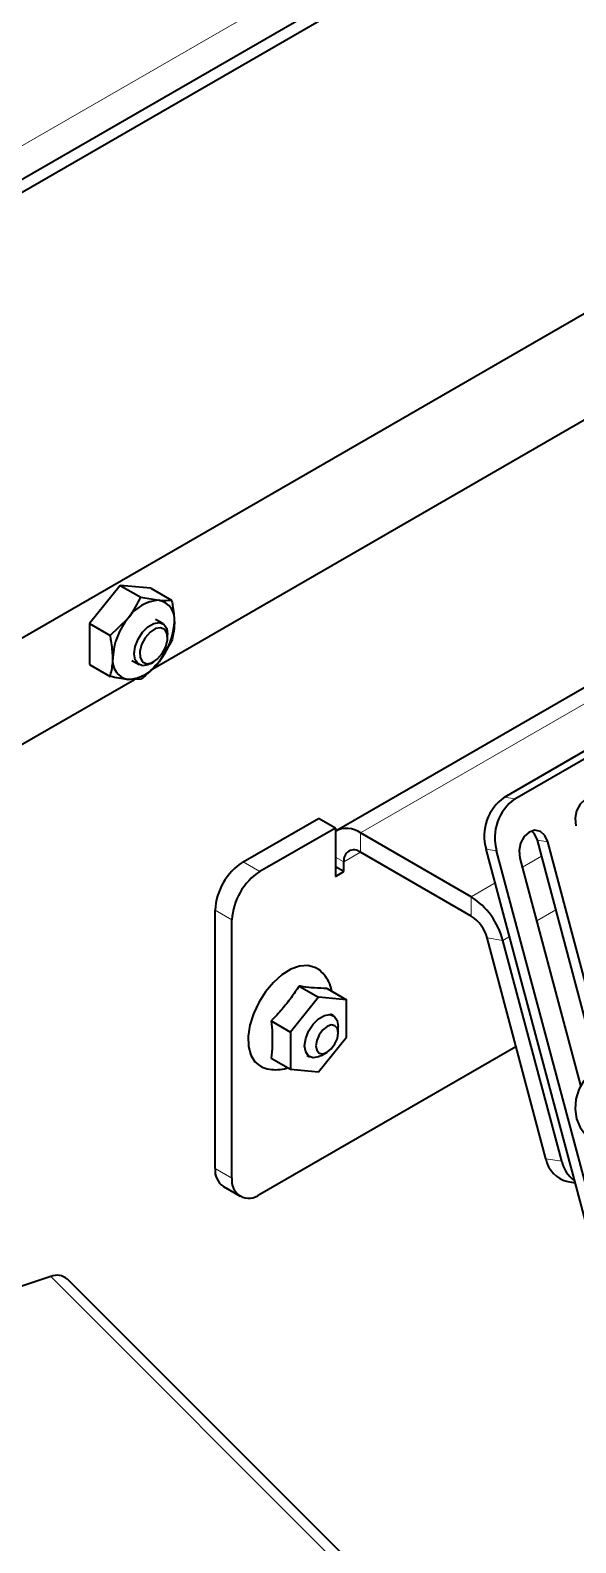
# Paper-space layout 'Blatt1' of a CAD drawing. Header units: millimetres. Extents: x 0 to 1189, y 0 to 841.
# Drawn here: x 821.81 to 835.61, y 634.1 to 672.38 of the extents above; entities that cross this region are included whole.
import ezdxf

# ---------------------------------------------------------------- set-up
doc = ezdxf.new("R2010")
doc.units = ezdxf.units.MM

psp = doc.layouts.new('Blatt1')

# ---------------------------------------------------------------- linework, layer by layer
at = {"color": 8, "linetype": 'Continuous', "lineweight": 18}
for p, q in [((811.074, 663.374), (860.75, 692.052)), ((845.379, 660.847), (830.166, 652.065)), ((833.806, 652.969), (834.072, 652.927)), ((830.166, 651.575), (830.166, 652.065)), ((834.638, 651.879), (834.904, 651.837)), ((829.742, 651.33), (829.53, 651.453)), ((830.166, 651.575), (829.742, 651.33)), ((833.607, 651.612), (833.341, 651.654)), ((834.745, 651.476), (834.259, 651.195)), ((827.196, 651.33), (827.621, 651.085)), ((833.569, 650.797), (832.966, 650.449)), ((832.966, 649.959), (832.966, 650.449)), ((826.913, 649.861), (826.489, 650.106)), ((835.107, 650.119), (834.621, 649.838)), ((833.365, 649.406), (833.763, 649.344)), ((833.931, 649.44), (833.763, 649.344)), ((834.854, 643.82), (835.253, 643.757)), ((826.489, 643.573), (826.913, 643.328)), ((832.281, 630.886), (822.328, 640.837))]:
    psp.add_line(p, q, dxfattribs=at)
at = {"color": 7, "linetype": 'Continuous', "lineweight": 35}
for p, q in [((860.996, 691.338), (811.074, 662.519)), ((861.279, 691.175), (811.074, 662.193)), ((786.75, 636.882), (861.279, 679.907)), ((824.853, 656.184), (852.228, 671.986)), ((847.951, 662.738), (829.566, 652.124)), ((824.085, 658.328), (823.307, 657.361)), ((824.085, 658.328), (824.61, 658.026)), ((824.863, 658.259), (824.085, 658.328)), ((824.61, 658.026), (825.068, 657.951)), ((824.863, 658.259), (825.387, 657.956)), ((823.307, 657.361), (823.832, 657.058)), ((823.307, 657.361), (823.307, 656.324)), ((823.832, 657.058), (824.29, 657.502)), ((825.163, 657.362), (824.979, 657.468)), ((825.387, 656.919), (825.068, 656.395)), ((825.287, 657.006), (825.287, 657.087)), ((824.379, 656.429), (824.563, 656.323)), ((824.863, 656.352), (824.934, 656.393)), ((823.307, 656.324), (823.832, 656.021)), ((795.721, 639.366), (824.447, 655.949)), ((824.61, 655.951), (824.29, 655.946)), ((833.806, 652.969), (836.17, 654.333)), ((834.072, 652.927), (836.436, 654.291)), ((827.196, 651.33), (829.105, 652.432)), ((829.53, 652.187), (827.621, 651.085)), ((829.53, 652.187), (829.105, 652.432)), ((829.53, 652.187), (829.53, 650.963)), ((832.966, 650.449), (830.166, 652.065)), ((836.187, 646.069), (834.638, 651.879)), ((836.439, 646.078), (834.904, 651.837)), ((832.966, 649.959), (830.166, 651.575)), ((836.872, 638.413), (833.341, 651.654)), ((837.138, 638.371), (833.607, 651.612)), ((834.196, 651.429), (835.733, 645.669)), ((829.742, 651.085), (829.53, 651.208)), ((829.53, 650.963), (829.742, 651.085)), ((829.742, 651.085), (829.742, 651.33)), ((826.489, 643.573), (826.489, 650.106)), ((826.913, 643.328), (826.913, 649.861)), ((834.854, 643.82), (833.365, 649.406)), ((835.253, 643.757), (833.763, 649.344)), ((828.615, 648.188), (829.105, 647.905)), ((829.322, 648.125), (829.813, 647.841)), ((829.105, 647.905), (828.398, 647.025)), ((829.813, 647.841), (829.105, 647.905)), ((829.813, 646.899), (829.813, 647.841)), ((827.908, 647.308), (828.398, 647.025)), ((829.476, 647.441), (829.405, 647.481)), ((828.398, 647.025), (828.398, 646.082)), ((829.105, 646.019), (829.813, 646.899)), ((829.6, 647.003), (829.6, 647.166)), ((827.621, 642.92), (834.097, 646.659)), ((828.806, 646.442), (828.876, 646.401)), ((829.176, 646.431), (829.318, 646.513)), ((827.908, 646.365), (828.398, 646.082)), ((828.398, 646.082), (829.105, 646.019)), ((826.696, 643.115), (827.121, 642.87)), ((835.407, 643.24), (835.592, 643.211)), ((822.328, 640.837), (821.295, 640.493)), ((832.705, 630.82), (822.752, 640.772))]:
    psp.add_line(p, q, dxfattribs=at)
at = {"color": 7, "linetype": 'Continuous', "lineweight": 35, "flags": 128}
for points in [[(824.651, 656.296), (824.538, 656.34), (824.464, 656.445), (824.439, 656.597), (824.464, 656.78), (824.538, 656.97), (824.651, 657.144), (824.789, 657.282), (824.937, 657.367), (825.075, 657.389), (825.188, 657.345), (825.262, 657.24), (825.287, 657.087), (825.287, 657.087)], [(824.757, 656.346), (824.887, 656.37), (825.025, 656.46), (825.149, 656.602), (825.24, 656.774), (825.284, 656.951), (825.275, 657.104), (825.214, 657.212), (825.11, 657.257), (824.98, 657.233), (824.842, 657.143), (824.718, 657.001), (824.627, 656.829), (824.583, 656.652), (824.592, 656.499), (824.653, 656.391), (824.757, 656.346)], [(824.863, 656.352), (824.789, 656.317), (824.651, 656.296)], [(836.318, 652.654), (836.245, 652.812), (836.129, 652.914), (835.988, 652.946), (835.843, 652.903), (835.717, 652.79), (835.629, 652.626), (835.591, 652.434), (835.611, 652.245)], [(834.904, 651.837), (834.83, 651.995), (834.714, 652.098), (834.574, 652.13), (834.429, 652.086), (834.303, 651.974), (834.214, 651.809), (834.177, 651.618), (834.196, 651.429)], [(834.638, 651.879), (834.565, 652.037), (834.489, 652.114)], [(829.041, 648.644), (829.013, 648.659), (828.831, 648.709), (828.625, 648.694), (828.403, 648.615), (828.177, 648.475), (827.96, 648.281), (827.76, 648.045), (827.589, 647.776), (827.455, 647.489)], [(827.455, 647.489), (827.365, 647.198), (827.323, 646.918), (827.331, 646.662), (827.39, 646.444), (827.495, 646.275), (827.608, 646.181)], [(828.752, 646.676), (828.778, 646.858), (828.851, 647.048), (828.964, 647.223), (829.103, 647.361), (829.25, 647.446), (829.388, 647.468), (829.501, 647.424), (829.575, 647.319), (829.6, 647.166), (829.6, 647.166)], [(829.035, 646.676), (829.056, 646.564), (829.118, 646.493), (829.209, 646.475), (829.318, 646.513), (829.426, 646.6), (829.518, 646.724), (829.579, 646.865), (829.6, 647.003), (829.579, 647.115), (829.518, 647.186), (829.426, 647.204), (829.318, 647.166), (829.209, 647.079), (829.118, 646.955), (829.056, 646.813), (829.035, 646.676)], [(829.176, 646.431), (829.103, 646.396), (828.964, 646.374), (828.851, 646.418), (828.778, 646.523), (828.752, 646.676)], [(836.407, 646.083), (836.333, 646.089), (836.142, 646.054), (835.961, 645.95), (835.805, 645.784), (835.686, 645.57), (835.614, 645.326), (835.595, 645.071), (835.631, 644.827), (835.718, 644.611), (835.849, 644.444), (836.015, 644.336), (836.127, 644.305)]]:
    psp.add_lwpolyline(points, dxfattribs=at)
at = {"color": 7, "linetype": 'Continuous', "lineweight": 35}
for centre, radius, start, end in [((825.128, 656.949), 1.004, 93.4295, 146.5651), ((824.979, 657.475), 0.484, 350.7481, 79.4532), ((825.588, 656.422), 1.688, 140.2279, 177.3607), ((823.77, 657.475), 1.688, 320.2279, 357.3607), ((824.379, 656.422), 0.484, 170.7481, 259.4532), ((824.23, 656.948), 1.004, 273.4295, 326.5651), ((834.499, 651.984), 1.204, 125.1152, 195.9192), ((834.765, 651.942), 1.204, 125.1152, 195.9192), ((829.821, 651.603), 0.577, 53.235, 120.3536), ((830.001, 651.372), 0.262, 50.7967, 189.214), ((828.024, 650.036), 1.537, 122.6055, 177.3945), ((828.449, 649.791), 1.537, 122.6055, 177.3945), ((831.947, 648.873), 1.876, 14.5185, 57.1078), ((832.457, 649.171), 0.938, 14.5185, 57.1078), ((835.567, 643.945), 0.723, 190.0033, 257.1947), ((836.06, 643.939), 0.827, 192.7091, 234.2945), ((826.979, 643.519), 0.493, 173.7012, 234.9867), ((827.345, 643.258), 0.437, 170.786, 309.2033), ((822.488, 640.467), 0.403, 49.0422, 113.368)]:
    psp.add_arc(centre, radius, start, end, dxfattribs=at)
for points, knots in [([(824.29, 657.502), (824.299, 657.513), (824.43, 657.677), (824.523, 657.858), (824.61, 658.026)], [0, 0, 0, 0, 0.070206, 1, 1, 1, 1]), ([(825.068, 657.951), (825.077, 657.95), (825.207, 657.939), (825.301, 657.948), (825.387, 657.956)], [0, 0, 0, 0, 0.070206, 1, 1, 1, 1]), ([(825.387, 657.956), (825.396, 657.913), (825.437, 657.721), (825.448, 657.539), (825.457, 657.397)], [0, 0, 0, 0, 0.2231694, 1, 1, 1, 1]), ([(825.457, 657.397), (825.456, 657.356), (825.453, 657.182), (825.415, 657.032), (825.387, 656.919)], [0, 0, 0, 0, 0.241423, 1, 1, 1, 1]), ([(823.901, 656.499), (823.893, 656.641), (823.882, 656.823), (823.841, 657.015), (823.832, 657.058)], [0, 0, 0, 0, 0.7768306, 1, 1, 1, 1]), ([(823.832, 656.021), (823.86, 656.134), (823.897, 656.284), (823.9, 656.458), (823.901, 656.499)], [0, 0, 0, 0, 0.758577, 1, 1, 1, 1]), ([(825.068, 656.395), (825.059, 656.384), (824.926, 656.221), (824.762, 656.081), (824.61, 655.951)], [0, 0, 0, 0, 0.070206, 1, 1, 1, 1]), ([(824.29, 655.946), (824.281, 655.947), (824.148, 655.959), (823.984, 655.991), (823.832, 656.021)], [0, 0, 0, 0, 0.0702062, 1, 1, 1, 1]), ([(829.434, 648.06), (829.431, 648.085), (829.417, 648.185), (829.345, 648.344), (829.216, 648.515), (829.108, 648.617), (829.042, 648.643), (829.041, 648.644)], [0, 0, 0, 0, 0.100239, 0.410741, 0.70602, 0.994946, 1, 1, 1, 1]), ([(828.615, 648.188), (828.549, 648.089), (828.415, 647.889), (828.178, 647.595), (828, 647.406), (827.908, 647.308)], [0, 0, 0, 0, 0.3208315, 0.6462101, 1, 1, 1, 1]), ([(829.322, 648.125), (829.214, 648.13), (829.022, 648.138), (828.785, 648.159), (828.646, 648.183), (828.615, 648.188)], [0, 0, 0, 0, 0.49968, 0.889054, 1, 1, 1, 1]), ([(827.908, 647.308), (827.917, 647.202), (827.935, 646.989), (827.935, 646.674), (827.917, 646.471), (827.908, 646.365)], [0, 0, 0, 0, 0.320831, 0.64621, 1, 1, 1, 1]), ([(827.607, 646.189), (827.622, 646.178), (827.696, 646.122), (827.86, 646.079), (828.076, 646.067), (828.232, 646.088), (828.312, 646.122), (828.322, 646.126)], [0, 0, 0, 0, 0.076902, 0.372575, 0.661109, 0.956406, 1, 1, 1, 1])]:
    psp.add_open_spline(points, degree=3, knots=knots, dxfattribs=at)

doc.saveas('drawing.dxf')
